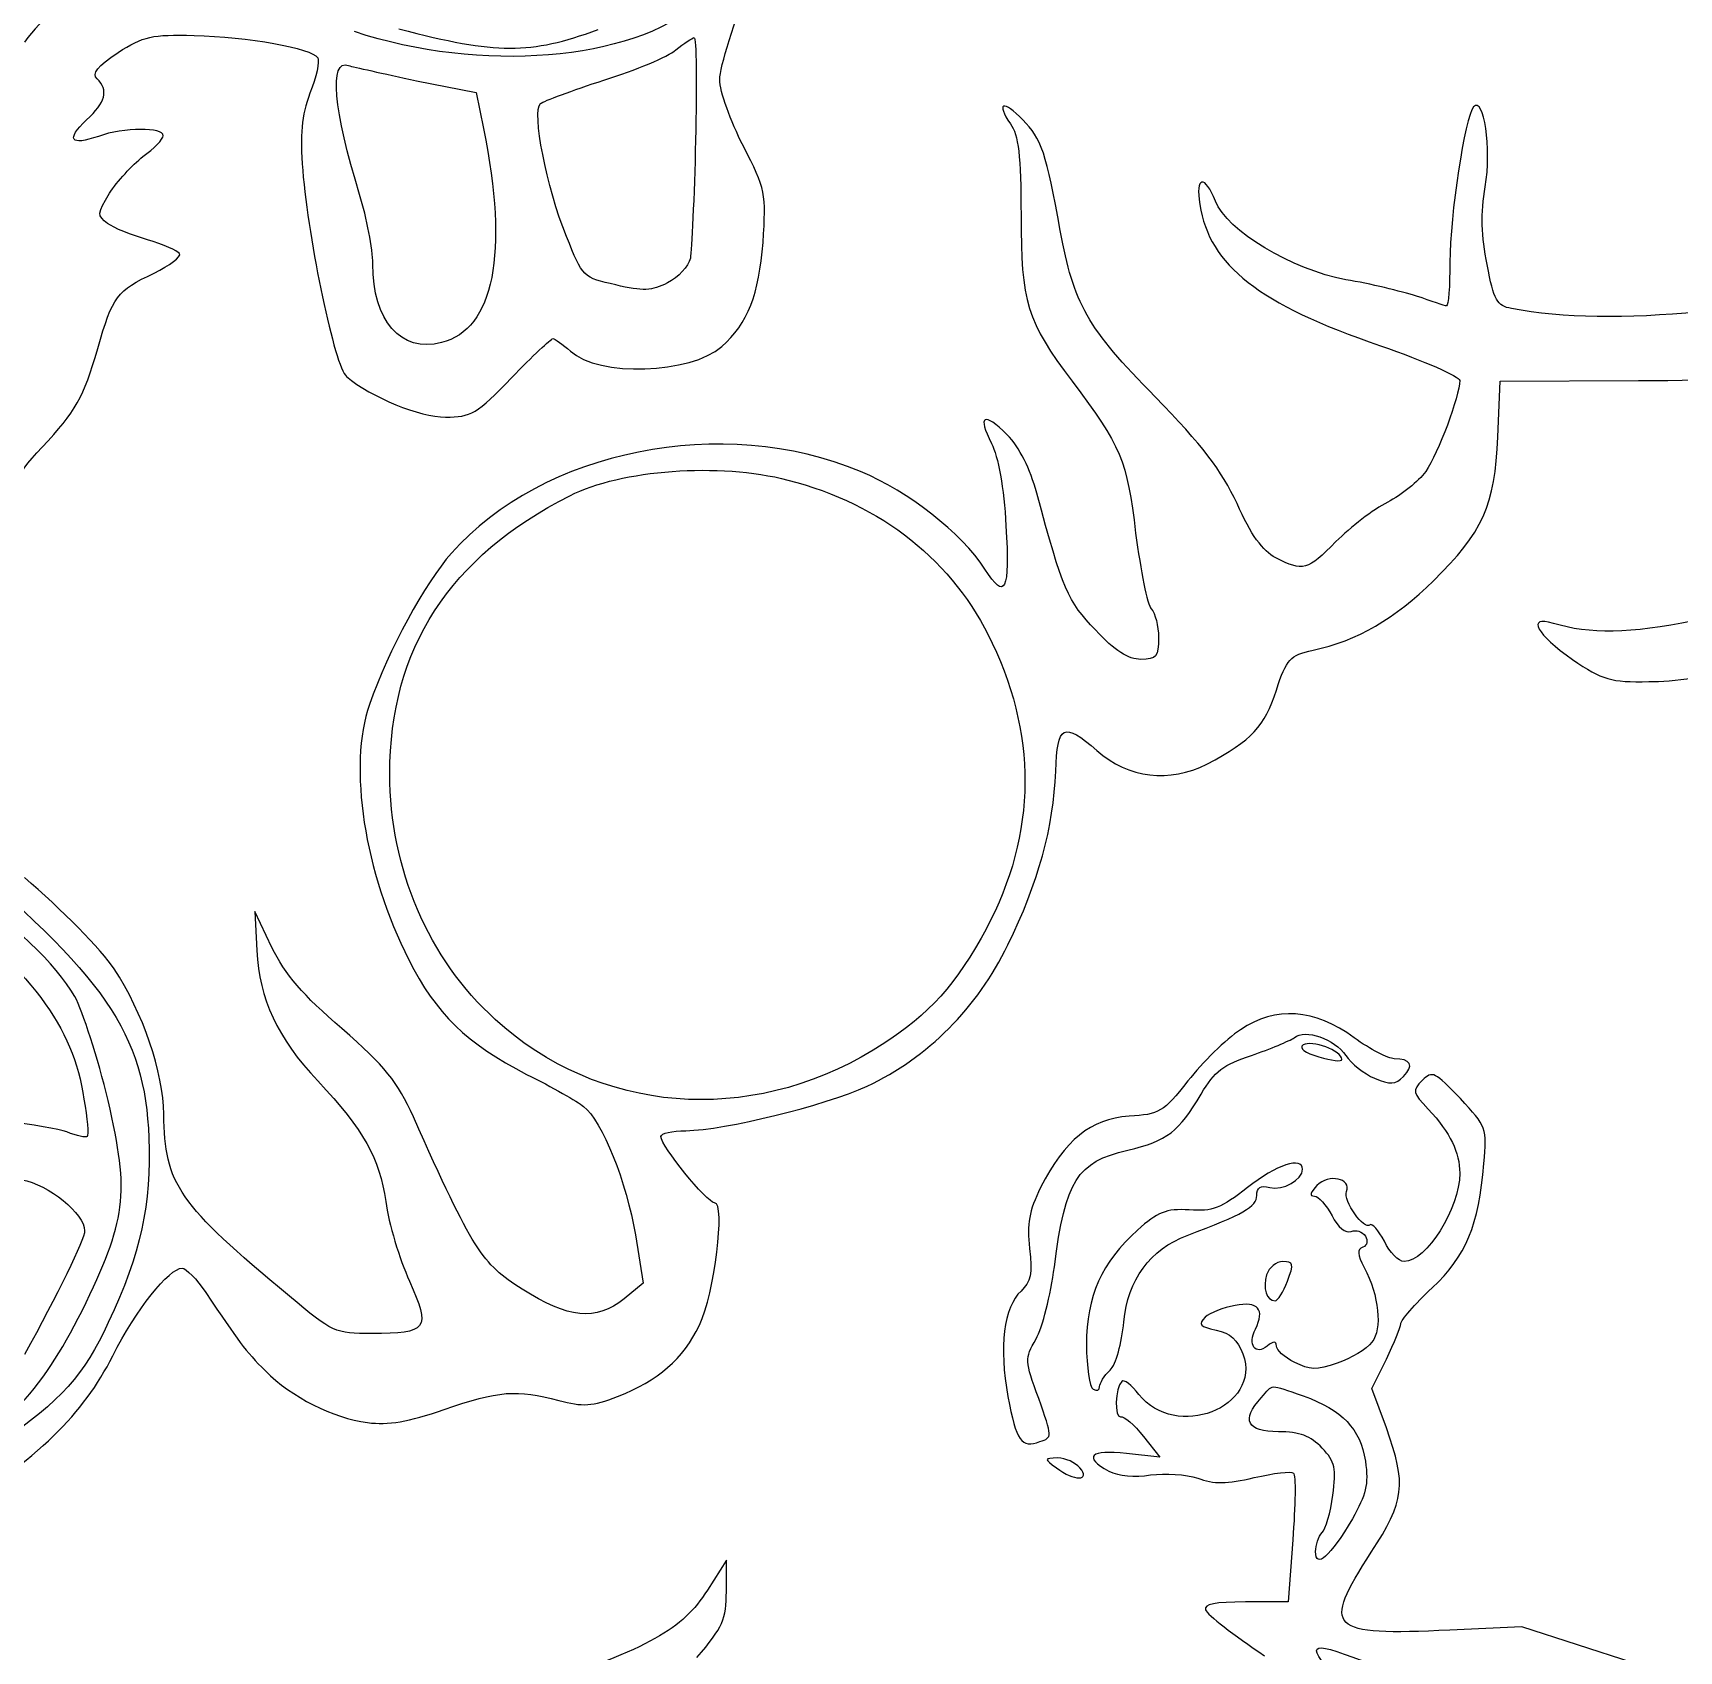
# Model space of a CAD drawing. Extents: x 5 to 315, y 92 to 398.
# Drawn here: x 139.7 to 210.7, y 194 to 263.7 of the extents above; entities that cross this region are included whole.
import ezdxf

# ---------------------------------------------------------------- set-up
doc = ezdxf.new("R2010")
doc.units = 0
doc.layers.get('0').update_dxf_attribs({"linetype": 'CONTINUOUS'})

msp = doc.modelspace()

# ---------------------------------------------------------------- linework, layer by layer
at = {"color": 7}
for points in [[(156.266444, 261.662333), (158.834667, 261.154333), (159.145111, 259.602111)], [(156.266444, 261.662333), (156.266444, 261.662333)], [(168.289111, 259.094111), (168.289111, 259.094111)], [(172.268444, 244.446778), (172.268444, 244.446778)], [(191.77, 220.740111), (191.77, 220.740111)], [(194.479333, 220.091), (194.479333, 220.091)], [(192.080444, 213.938556), (192.080444, 213.938556)], [(192.898889, 210.185), (192.898889, 210.185)], [(194.479333, 204.963889), (194.479333, 204.963889)], [(183.839556, 201.859444), (183.839556, 201.859444)]]:
    msp.add_lwpolyline(points, dxfattribs=at)
at = {"color": 1}
for points in [[(202.861333, 246.309444), (202.974222, 248.708333), (208.929111, 248.736556)], [(150.029333, 224.296111), (149.295556, 225.848333), (149.380222, 224.155)], [(165.692667, 211.906556), (166.031333, 209.818111), (165.212889, 209.140778)], [(198.063556, 203.581), (197.442667, 205.274333), (198.063556, 206.544333)], [(187.593111, 203.214111), (188.298667, 202.311), (186.859333, 202.480333)], [(194.027778, 198.755), (193.830222, 196.073889), (191.995778, 196.073889)], [(169.615556, 196.525444), (169.615556, 197.880111), (168.797111, 196.581889)], [(208.703333, 193.449222), (203.905556, 195.001444), (200.801111, 194.860333)]]:
    msp.add_lwpolyline(points, dxfattribs=at)
for points in [[(169.333333, 261.718778), (169.333333, 262.226778), (169.954222, 264.230556), (170.716222, 266.121444)], [(143.397111, 262.875889), (144.497778, 263.581444), (144.864667, 263.666111), (146.670889, 263.609667)], [(146.670889, 263.609667), (148.985111, 263.553222), (151.750889, 263.073444), (152.004889, 262.650111)], [(142.494, 261.747), (142.268222, 261.972778), (142.494, 262.283222), (143.397111, 262.875889)], [(152.004889, 262.650111), (152.089556, 262.509), (151.948444, 261.803444), (151.666222, 261.126111)], [(142.042444, 259.969), (142.860889, 260.731), (143.002, 261.239), (142.494, 261.747)], [(151.666222, 261.126111), (151.299333, 260.138333), (151.242889, 259.348111), (151.355778, 257.795889)], [(170.349333, 258.840111), (169.784889, 259.940778), (169.333333, 261.182556), (169.333333, 261.718778)], [(182.400222, 259.969), (181.553556, 260.843889), (181.214889, 260.731), (181.864, 259.799667)], [(201.817111, 260.533444), (201.450222, 260.110111), (200.801111, 255.848556), (200.801111, 253.844778)], [(202.325111, 257.090333), (202.607333, 258.699), (202.268667, 261.041444), (201.817111, 260.533444)], [(142.550444, 259.263444), (141.336889, 258.840111), (141.139333, 259.122333), (142.042444, 259.969)], [(181.864, 259.799667), (182.202667, 259.319889), (182.315556, 258.445), (182.315556, 255.848556)], [(184.008889, 255.199444), (183.416222, 258.529667), (183.190444, 259.178778), (182.400222, 259.969)], [(145.344444, 259.291667), (145.344444, 259.658556), (143.651111, 259.658556), (142.550444, 259.263444)], [(144.469556, 258.388556), (144.949333, 258.727222), (145.344444, 259.150556), (145.344444, 259.291667)], [(143.030222, 256.808111), (143.340667, 257.316111), (144.018, 258.021667), (144.469556, 258.388556)], [(171.196, 254.691444), (171.337111, 256.808111), (171.308889, 256.977444), (170.349333, 258.840111)], [(151.355778, 257.795889), (151.609778, 254.691444), (152.738667, 249.329222), (153.246667, 248.905889)], [(190.697556, 256.469444), (190.246, 257.626556), (189.822667, 257.541889), (190.020222, 256.328333)], [(202.409778, 253.731889), (202.155778, 254.945444), (202.127556, 255.961444), (202.325111, 257.090333)], [(142.945556, 255.509889), (142.494, 255.848556), (142.494, 255.933222), (143.030222, 256.808111)], [(190.020222, 256.328333), (190.443556, 253.675444), (192.560222, 252.038556), (197.809556, 250.232333)], [(196.313778, 253.082778), (193.999556, 253.506111), (191.177333, 255.199444), (190.697556, 256.469444)], [(144.667111, 254.804333), (143.989778, 255.001889), (143.199556, 255.312333), (142.945556, 255.509889)], [(182.315556, 255.848556), (182.315556, 252.123222), (182.569556, 251.276556), (184.516889, 248.708333)], [(146.05, 254.211667), (145.965333, 254.324556), (145.344444, 254.606778), (144.667111, 254.804333)], [(188.101111, 248.031), (185.166, 250.994333), (184.573333, 252.066778), (184.008889, 255.199444)], [(144.949333, 253.365), (145.626667, 253.703667), (146.134667, 254.070556), (146.05, 254.211667)], [(169.418, 250.204111), (170.546889, 251.191889), (171.026667, 252.461889), (171.196, 254.691444)], [(142.522222, 250.119444), (143.171333, 252.377222), (143.340667, 252.603), (144.949333, 253.365)], [(200.801111, 253.844778), (200.801111, 252.800556), (200.744667, 251.953889), (200.66, 251.953889)], [(203.454, 251.841), (202.833111, 251.953889), (202.692, 252.179667), (202.409778, 253.731889)], [(199.361778, 252.377222), (198.712667, 252.574778), (197.358, 252.913444), (196.313778, 253.082778)], [(200.66, 251.953889), (200.575333, 251.953889), (200.010889, 252.151444), (199.361778, 252.377222)], [(211.553778, 251.699889), (208.421111, 251.389444), (205.655333, 251.417667), (203.454, 251.841)], [(160.358667, 248.849444), (161.261778, 249.780778), (162.052, 250.542778), (162.136667, 250.542778)], [(162.136667, 250.542778), (162.221333, 250.542778), (162.56, 250.288778), (162.898667, 250.006556)], [(140.123333, 245.857889), (141.590889, 247.438333), (141.901333, 247.974556), (142.522222, 250.119444)], [(162.898667, 250.006556), (164.084, 248.877667), (168.091556, 249.018778), (169.418, 250.204111)], [(197.809556, 250.232333), (199.700444, 249.583222), (201.224444, 248.905889), (201.224444, 248.736556)], [(208.929111, 248.736556), (212.400444, 248.736556), (215.279111, 248.877667), (215.758889, 249.075222)], [(153.246667, 248.905889), (154.319111, 248.002778), (156.407556, 247.156111), (157.508222, 247.156111)], [(157.508222, 247.156111), (158.608889, 247.156111), (158.862889, 247.297222), (160.358667, 248.849444)], [(184.516889, 248.708333), (186.633556, 245.886111), (186.887556, 245.321667), (187.254444, 242.160778)], [(201.224444, 248.736556), (201.224444, 248.059222), (200.293111, 245.603889), (199.756889, 244.813667)], [(191.628889, 243.430778), (190.951556, 244.870111), (190.133111, 245.942556), (188.101111, 248.031)], [(175.401111, 244.813667), (169.474444, 247.297222), (161.685111, 245.745), (157.762222, 241.285889)], [(181.722889, 246.394111), (180.706889, 247.410111), (180.424667, 247.240778), (181.045556, 246.027222)], [(182.992889, 243.882333), (182.710667, 244.926556), (182.259111, 245.857889), (181.722889, 246.394111)], [(200.095556, 240.100556), (202.212222, 242.189), (202.748444, 243.346111), (202.861333, 246.309444)], [(138.571111, 242.160778), (138.571111, 243.854111), (138.853333, 244.531444), (140.123333, 245.857889)], [(181.045556, 246.027222), (181.327778, 245.462778), (181.581778, 244.108111), (181.666444, 242.471222)], [(180.763333, 240.608556), (179.719111, 242.189), (177.489556, 243.938778), (175.401111, 244.813667)], [(199.756889, 244.813667), (199.446444, 244.390333), (198.712667, 243.797667), (198.12, 243.487222)], [(185.532889, 237.983889), (184.319333, 239.225667), (184.121778, 239.705444), (182.992889, 243.882333)], [(193.294, 241.088333), (192.729556, 241.398778), (192.221556, 242.076111), (191.628889, 243.430778)], [(198.12, 243.487222), (197.499111, 243.176778), (196.511333, 242.414778), (195.890444, 241.793889)], [(181.666444, 242.471222), (181.835778, 239.649), (181.638222, 239.225667), (180.763333, 240.608556)], [(187.254444, 242.160778), (187.480222, 240.523889), (187.762444, 239.056333), (187.931778, 238.887)], [(157.762222, 241.285889), (156.633333, 240.015889), (155.052889, 237.109), (154.234444, 234.766556)], [(195.890444, 241.793889), (194.648667, 240.523889), (194.479333, 240.495667), (193.294, 241.088333)], [(194.902667, 237.109), (196.793556, 237.504111), (198.458667, 238.491889), (200.095556, 240.100556)], [(187.931778, 238.887), (188.101111, 238.717667), (188.242222, 238.153222), (188.242222, 237.645222)], [(205.260222, 238.266111), (204.074889, 238.633), (204.554667, 237.758111), (206.078667, 236.713889)], [(187.480222, 236.713889), (186.944, 236.713889), (186.351333, 237.080778), (185.532889, 237.983889)], [(211.299778, 238.379), (208.562222, 237.814556), (206.812444, 237.786333), (205.260222, 238.266111)], [(188.242222, 237.645222), (188.242222, 236.826778), (188.157556, 236.713889), (187.480222, 236.713889)], [(193.322222, 235.387444), (193.773778, 236.742111), (193.886667, 236.883222), (194.902667, 237.109)], [(206.078667, 236.713889), (207.405111, 235.810778), (207.715556, 235.726111), (209.380667, 235.754333)], [(209.380667, 235.754333), (210.396667, 235.754333), (212.146444, 235.980111), (213.218889, 236.234111)], [(190.330667, 232.198333), (192.278, 233.242556), (192.814222, 233.807), (193.322222, 235.387444)], [(154.234444, 234.766556), (153.303111, 232.141889), (154.008667, 227.513444), (155.927778, 223.759889)], [(183.811333, 231.887889), (183.867778, 233.891667), (184.15, 234.032778), (185.589333, 232.791)], [(185.589333, 232.791), (186.944, 231.577444), (188.722, 231.379889), (190.330667, 232.198333)], [(181.751111, 224.409), (183.049333, 227.061889), (183.726667, 229.489), (183.811333, 231.887889)], [(143.227778, 223.364778), (142.691556, 224.183222), (140.941778, 225.961222), (139.361333, 227.315889)], [(135.043333, 226.920778), (139.728222, 223.195444), (141.449778, 220.937667), (141.929556, 217.748556)], [(153.049111, 220.796556), (151.355778, 222.235889), (150.593778, 223.139), (150.029333, 224.296111)], [(175.683333, 218.313), (178.308, 219.554778), (180.424667, 221.671444), (181.751111, 224.409)], [(149.380222, 224.155), (149.493111, 222.066556), (150.255111, 220.401444), (152.004889, 218.538778)], [(155.927778, 223.759889), (157.084889, 221.445667), (158.439556, 220.147444), (161.007778, 218.821)], [(145.372667, 217.099444), (145.344444, 218.905667), (144.469556, 221.502111), (143.227778, 223.364778)], [(156.125333, 216.986556), (155.448, 218.510556), (154.911778, 219.159667), (153.049111, 220.796556)], [(152.004889, 218.538778), (154.008667, 216.393889), (154.657778, 215.208556), (154.94, 213.345889)], [(161.007778, 218.821), (162.108444, 218.284778), (163.209111, 217.635667), (163.463111, 217.438111)], [(199.615778, 218.567), (199.164222, 218.115444), (199.192444, 218.030778), (199.869778, 217.325222)], [(201.252667, 217.776778), (200.152, 218.933889), (200.039111, 218.990333), (199.615778, 218.567)], [(167.865778, 216.393889), (169.559111, 216.422111), (173.820667, 217.466333), (175.683333, 218.313)], [(141.195778, 216.337444), (140.518444, 216.591444), (136.482667, 217.127667), (136.002889, 217.014778)], [(141.929556, 217.748556), (142.070667, 216.930111), (142.127111, 216.196333), (142.070667, 216.139889)], [(163.463111, 217.438111), (164.253333, 216.817222), (165.325778, 214.164333), (165.692667, 211.906556)], [(199.869778, 217.325222), (200.829333, 216.281), (201.224444, 215.462556), (201.224444, 214.559444)], [(202.268667, 214.982778), (202.409778, 216.506778), (202.381556, 216.563222), (201.252667, 217.776778)], [(150.791333, 209.253667), (145.993556, 213.233), (145.400889, 214.079667), (145.372667, 217.099444)], [(160.810222, 209.564111), (159.060444, 210.664778), (158.721778, 211.201), (156.125333, 216.986556)], [(142.070667, 216.139889), (142.014222, 216.083444), (141.619111, 216.168111), (141.195778, 216.337444)], [(166.793333, 216.139889), (166.793333, 216.281), (167.273111, 216.393889), (167.865778, 216.393889)], [(169.107556, 213.289444), (168.768889, 213.289444), (166.793333, 215.744778), (166.793333, 216.139889)], [(200.039111, 209.620556), (201.506667, 211.003444), (202.042889, 212.301667), (202.268667, 214.982778)], [(139.248444, 214.277222), (140.405556, 214.079667), (141.957778, 212.809667), (141.957778, 212.075889)], [(196.342, 213.769222), (196.567778, 214.333667), (195.58, 214.559444), (195.072, 214.023222)], [(201.224444, 214.559444), (201.224444, 213.035444), (199.785111, 210.749444), (198.825556, 210.749444)], [(195.072, 214.023222), (194.789778, 213.741), (194.733333, 213.571667), (194.959111, 213.571667)], [(194.959111, 213.571667), (195.128444, 213.571667), (195.467111, 213.204778), (195.721111, 212.725)], [(197.358, 212.329889), (197.104, 212.075889), (196.200889, 213.374111), (196.342, 213.769222)], [(154.94, 213.345889), (155.052889, 212.386333), (155.532667, 210.862333), (155.956, 209.902778)], [(168.458444, 208.011889), (169.107556, 209.366556), (169.587333, 213.289444), (169.107556, 213.289444)], [(195.721111, 212.725), (195.975111, 212.217), (196.313778, 211.963), (196.539556, 212.047667)], [(197.978889, 211.624333), (197.724889, 212.104111), (197.442667, 212.414556), (197.358, 212.329889)], [(141.957778, 212.075889), (141.957778, 211.709), (140.772444, 209.281889), (139.361333, 206.741889)], [(196.539556, 212.047667), (196.765333, 212.132333), (197.019333, 212.047667), (197.160444, 211.850111)], [(197.160444, 211.850111), (197.273333, 211.652556), (197.245111, 211.455), (197.047556, 211.370333)], [(198.825556, 210.749444), (198.599778, 210.749444), (198.204667, 211.144556), (197.978889, 211.624333)], [(197.047556, 211.370333), (196.793556, 211.285667), (196.821778, 211.059889), (197.104, 210.495444)], [(143.171333, 206.685444), (144.159111, 208.661), (145.598444, 210.467222), (146.162889, 210.467222)], [(146.162889, 210.467222), (146.332222, 210.467222), (146.783778, 209.987444), (147.178889, 209.423)], [(197.104, 210.495444), (197.753111, 209.281889), (197.894222, 207.842556), (197.442667, 207.278111)], [(147.178889, 209.423), (148.59, 207.306333), (148.872222, 206.911222), (149.747111, 206.036333)], [(155.956, 209.902778), (156.887333, 207.842556), (156.746222, 207.645), (154.319111, 207.645)], [(165.212889, 209.140778), (163.999333, 208.181222), (162.785778, 208.294111), (160.810222, 209.564111)], [(198.684444, 208.068333), (198.684444, 208.209444), (199.277111, 208.915), (200.039111, 209.620556)], [(154.319111, 207.645), (152.766889, 207.645), (152.625778, 207.701444), (150.791333, 209.253667)], [(191.544222, 208.858556), (191.036222, 208.773889), (190.471778, 208.548111), (190.246, 208.350556)], [(192.419111, 207.842556), (192.842444, 208.689222), (192.532, 209.056111), (191.544222, 208.858556)], [(164.930667, 204.935667), (166.680444, 205.613), (167.752889, 206.544333), (168.458444, 208.011889)], [(190.246, 208.350556), (189.935556, 208.040111), (190.020222, 207.955444), (190.725778, 207.786111)], [(198.063556, 206.544333), (198.402222, 207.249889), (198.684444, 207.927222), (198.684444, 208.068333)], [(190.725778, 207.786111), (191.346667, 207.673222), (191.657111, 207.362778), (191.882889, 206.770111)], [(192.927111, 207.108778), (192.419111, 206.685444), (192.080444, 207.165222), (192.419111, 207.842556)], [(193.322222, 207.108778), (193.322222, 207.334556), (193.209333, 207.334556), (192.927111, 207.108778)], [(197.442667, 207.278111), (197.216889, 206.967667), (196.539556, 206.572556), (195.946889, 206.375)], [(135.89, 199.629889), (140.066889, 202.367444), (141.873111, 204.145444), (143.171333, 206.685444)], [(191.882889, 206.770111), (192.701333, 204.455889), (188.976, 203.016556), (187.395556, 205.020333)], [(194.112444, 206.403222), (193.660889, 206.629), (193.322222, 206.939444), (193.322222, 207.108778)], [(149.747111, 206.036333), (150.876, 204.907444), (152.654, 204.004333), (154.149778, 203.806778)], [(195.946889, 206.375), (195.043778, 206.064556), (194.761556, 206.064556), (194.112444, 206.403222)], [(157.451778, 204.371222), (159.794222, 205.189667), (160.584444, 205.246111), (162.390667, 204.766333)], [(186.661778, 205.584778), (186.379556, 205.302556), (186.323111, 204.004333), (186.605333, 204.060778)], [(187.395556, 205.020333), (187.085111, 205.415444), (186.746444, 205.697667), (186.661778, 205.584778)], [(154.149778, 203.806778), (155.052889, 203.693889), (155.899556, 203.835), (157.451778, 204.371222)], [(162.390667, 204.766333), (163.434889, 204.484111), (163.83, 204.512333), (164.930667, 204.935667)], [(186.605333, 204.060778), (186.746444, 204.089), (187.198, 203.722111), (187.593111, 203.214111)], [(197.414444, 198.218778), (198.853778, 200.448333), (198.938444, 201.125667), (198.063556, 203.581)], [(186.859333, 202.480333), (185.307111, 202.649667), (184.968444, 202.339222), (186.097333, 201.718333)], [(186.097333, 201.718333), (186.548889, 201.492556), (187.198, 201.436111), (187.903556, 201.549)], [(187.903556, 201.549), (188.524444, 201.633667), (189.427556, 201.577222), (189.935556, 201.407889)], [(192.362667, 201.436111), (193.209333, 201.633667), (193.971333, 201.718333), (194.056, 201.633667)], [(194.056, 201.633667), (194.168889, 201.549), (194.140667, 200.250778), (194.027778, 198.755)], [(189.935556, 201.407889), (190.612889, 201.153889), (191.205556, 201.153889), (192.362667, 201.436111)], [(200.801111, 194.860333), (195.551778, 194.606333), (195.241333, 194.888556), (197.414444, 198.218778)], [(168.797111, 196.581889), (167.696444, 194.860333), (166.37, 194.126556), (161.29, 192.405)], [(168.345556, 193.675), (169.474444, 195.001444), (169.615556, 195.340111), (169.615556, 196.525444)], [(191.995778, 196.073889), (190.669333, 196.073889), (190.189556, 195.989222), (190.274222, 195.735222)], [(190.274222, 195.735222), (190.330667, 195.537667), (191.487778, 194.634556), (192.814222, 193.759667)]]:
    msp.add_open_spline(points, degree=3, dxfattribs=at)
at = {"color": 7}
for points in [[(142.042444, 265.698111), (141.082889, 265.190111), (140.179778, 264.399889), (139.361333, 263.327444)], [(168.373778, 264.992556), (165.551556, 262.509), (159.004, 261.972778), (153.585333, 263.779)], [(155.504444, 263.891889), (159.766, 262.791222), (161.120667, 262.791222), (164.084, 263.863667)], [(167.442444, 262.988778), (167.781111, 263.271), (168.148, 263.496778), (168.232667, 263.525)], [(168.232667, 263.525), (168.317333, 263.525), (168.345556, 261.521222), (168.289111, 259.094111)], [(153.811111, 256.751667), (152.682222, 260.392333), (152.484667, 262.621889), (153.331333, 262.311444)], [(164.338, 261.690556), (165.720889, 262.113889), (167.103778, 262.706556), (167.442444, 262.988778)], [(153.331333, 262.311444), (153.528889, 262.255), (154.827111, 261.972778), (156.266444, 261.662333)], [(161.600444, 260.674556), (161.741556, 260.787444), (162.983333, 261.239), (164.338, 261.690556)], [(162.729333, 254.945444), (161.854444, 257.062111), (161.233556, 260.335889), (161.600444, 260.674556)], [(159.145111, 259.602111), (160.245778, 254.211667), (159.596667, 250.937889), (157.338889, 250.373444)], [(168.289111, 259.094111), (168.232667, 256.638778), (168.119778, 254.352778), (168.063333, 254.014111)], [(154.375556, 253.760111), (154.375556, 254.409222), (154.121556, 255.735667), (153.811111, 256.751667)], [(164.846, 252.857), (163.463111, 253.167444), (163.406667, 253.195667), (162.729333, 254.945444)], [(168.063333, 254.014111), (167.978667, 253.647222), (167.555333, 253.195667), (167.075556, 252.941667)], [(157.338889, 250.373444), (155.589111, 249.921889), (154.375556, 251.304778), (154.375556, 253.760111)], [(167.075556, 252.941667), (166.398222, 252.603), (166.031333, 252.574778), (164.846, 252.857)], [(162.870444, 243.769444), (165.071778, 244.898333), (169.305111, 245.208778), (172.268444, 244.446778)], [(172.268444, 244.446778), (176.332444, 243.402556), (179.408667, 240.947222), (181.073778, 237.419444)], [(155.109333, 231.775), (155.109333, 237.165444), (157.677556, 241.144778), (162.870444, 243.769444)], [(181.073778, 237.419444), (183.105778, 233.157889), (182.936444, 228.811667), (180.594, 224.691222)], [(159.653111, 221.191667), (156.774444, 223.788111), (155.109333, 227.711), (155.109333, 231.775)], [(136.002889, 228.755222), (142.832667, 223.082556), (144.554222, 220.570778), (144.723556, 216.083444)], [(141.534444, 222.179444), (140.687778, 223.618778), (138.966222, 225.255667), (136.313333, 227.174778)], [(180.594, 224.691222), (179.295778, 222.405222), (178.082222, 221.163444), (175.937333, 219.865222)], [(142.973778, 217.692111), (142.522222, 219.526556), (141.873111, 221.558556), (141.534444, 222.179444)], [(196.680667, 220.401444), (194.959111, 221.643222), (193.294, 221.784333), (191.77, 220.740111)], [(175.937333, 219.865222), (170.575111, 216.591444), (164.084, 217.127667), (159.653111, 221.191667)], [(191.77, 220.740111), (191.149111, 220.345), (190.133111, 219.329), (189.512222, 218.538778)], [(194.084222, 220.401444), (194.564, 220.796556), (195.834, 220.345), (196.313778, 219.639444)], [(192.249778, 219.639444), (193.068222, 219.921667), (193.886667, 220.260333), (194.084222, 220.401444)], [(194.479333, 220.091), (194.281778, 219.949889), (194.535778, 219.752333), (195.156667, 219.583)], [(196.144444, 219.470111), (196.144444, 219.837), (194.846222, 220.316778), (194.479333, 220.091)], [(198.402222, 219.498333), (198.148222, 219.498333), (197.358, 219.893444), (196.680667, 220.401444)], [(190.076667, 217.974333), (190.669333, 218.962111), (191.036222, 219.244333), (192.249778, 219.639444)], [(195.156667, 219.583), (195.692889, 219.413667), (196.144444, 219.357222), (196.144444, 219.470111)], [(196.313778, 219.639444), (196.539556, 219.272556), (197.104, 218.849222), (197.555556, 218.651667)], [(198.797333, 218.736333), (199.277111, 219.187889), (199.107778, 219.498333), (198.402222, 219.498333)], [(189.512222, 218.538778), (188.439778, 217.184111), (188.270444, 217.099444), (186.972222, 217.014778)], [(197.555556, 218.651667), (198.232889, 218.369444), (198.458667, 218.369444), (198.797333, 218.736333)], [(186.915778, 215.547222), (188.637333, 215.970556), (189.117111, 216.337444), (190.076667, 217.974333)], [(141.844889, 208.632778), (143.764, 212.555667), (143.905111, 213.599889), (142.973778, 217.692111)], [(186.972222, 217.014778), (185.307111, 216.901889), (184.206444, 215.998778), (183.162222, 213.938556)], [(144.723556, 216.083444), (144.836444, 213.233), (144.384889, 211.116333), (142.973778, 208.124778)], [(183.754889, 210.523667), (184.234667, 214.277222), (184.714444, 215.039222), (186.915778, 215.547222)], [(194.451111, 214.728778), (194.451111, 215.293222), (193.322222, 214.926333), (192.080444, 213.938556)], [(193.04, 213.938556), (193.604444, 213.797444), (194.451111, 214.277222), (194.451111, 214.728778)], [(183.162222, 213.938556), (182.654222, 212.922556), (182.569556, 212.386333), (182.682444, 211.313889)], [(189.484, 211.878333), (191.882889, 212.781444), (192.475556, 213.120111), (192.475556, 213.599889)], [(192.080444, 213.938556), (190.951556, 213.063667), (190.556444, 212.894333), (189.568667, 212.979)], [(192.475556, 213.599889), (192.475556, 213.938556), (192.644889, 214.051444), (193.04, 213.938556)], [(189.568667, 212.979), (188.552667, 213.035444), (188.214, 212.894333), (187.339111, 212.104111)], [(187.339111, 212.104111), (185.786889, 210.721222), (185.137778, 209.253667), (185.137778, 207.165222)], [(186.746444, 208.153), (186.915778, 209.959222), (187.875333, 211.285667), (189.484, 211.878333)], [(182.682444, 211.313889), (182.823556, 210.213222), (182.738889, 209.874556), (182.315556, 209.479444)], [(193.604444, 210.749444), (193.322222, 210.749444), (193.011778, 210.495444), (192.898889, 210.185)], [(193.802, 209.902778), (194.084222, 210.664778), (194.056, 210.749444), (193.604444, 210.749444)], [(182.964667, 207.419222), (183.246889, 207.899), (183.585556, 209.310111), (183.754889, 210.523667)], [(192.898889, 210.185), (192.729556, 209.620556), (192.898889, 209.056111), (193.265778, 209.056111)], [(182.315556, 209.479444), (181.581778, 208.802111), (181.356, 207.052333), (181.751111, 204.935667)], [(193.265778, 209.056111), (193.378667, 209.056111), (193.632667, 209.451222), (193.802, 209.902778)], [(134.507111, 201.012778), (138.458222, 203.383444), (140.066889, 205.076778), (141.844889, 208.632778)], [(142.973778, 208.124778), (141.929556, 205.838778), (140.97, 204.794556), (138.288889, 202.903667)], [(186.153778, 206.064556), (186.407778, 206.318556), (186.661778, 207.221667), (186.746444, 208.153)], [(183.077556, 204.851), (182.484889, 206.487889), (182.456667, 206.544333), (182.964667, 207.419222)], [(185.137778, 207.165222), (185.137778, 206.205667), (185.278889, 205.330778), (185.42, 205.246111)], [(185.702222, 205.359), (185.702222, 205.500111), (185.899778, 205.838778), (186.153778, 206.064556)], [(185.42, 205.246111), (185.589333, 205.161444), (185.702222, 205.189667), (185.702222, 205.359)], [(192.673111, 204.879222), (193.209333, 205.500111), (192.983556, 205.471889), (194.479333, 204.963889)], [(181.751111, 204.935667), (182.118, 202.988333), (182.315556, 202.706111), (183.134, 202.988333)], [(183.134, 202.988333), (183.670222, 203.157667), (183.670222, 203.185889), (183.077556, 204.851)], [(193.406889, 203.411667), (192.052222, 203.411667), (191.798222, 203.919667), (192.673111, 204.879222)], [(194.479333, 204.963889), (196.172667, 204.343), (196.934667, 203.552778), (197.160444, 202.141667)], [(195.297778, 202.706111), (194.789778, 203.242333), (194.338222, 203.411667), (193.406889, 203.411667)], [(183.896, 202.282778), (183.303333, 202.254556), (183.303333, 202.254556), (183.839556, 201.859444)], [(184.855556, 201.859444), (184.658, 202.085222), (184.234667, 202.282778), (183.896, 202.282778)], [(195.749333, 200.674111), (195.918667, 201.831222), (195.862222, 202.113444), (195.297778, 202.706111)], [(183.839556, 201.859444), (184.601556, 201.266778), (185.335333, 201.295), (184.855556, 201.859444)], [(197.160444, 202.141667), (197.301556, 201.125667), (197.188667, 200.702333), (196.596, 199.658111)], [(195.297778, 199.065444), (195.438889, 199.206556), (195.664667, 199.940333), (195.749333, 200.674111)], [(196.596, 199.658111), (195.636444, 198.021222), (195.015556, 197.485), (195.015556, 198.247)], [(195.015556, 198.247), (195.015556, 198.529222), (195.128444, 198.896111), (195.297778, 199.065444)], [(196.172667, 192.461444), (194.507556, 194.324111), (194.620444, 194.465222), (197.047556, 193.533889)]]:
    msp.add_open_spline(points, degree=3, dxfattribs=at)

doc.saveas('drawing.dxf')
